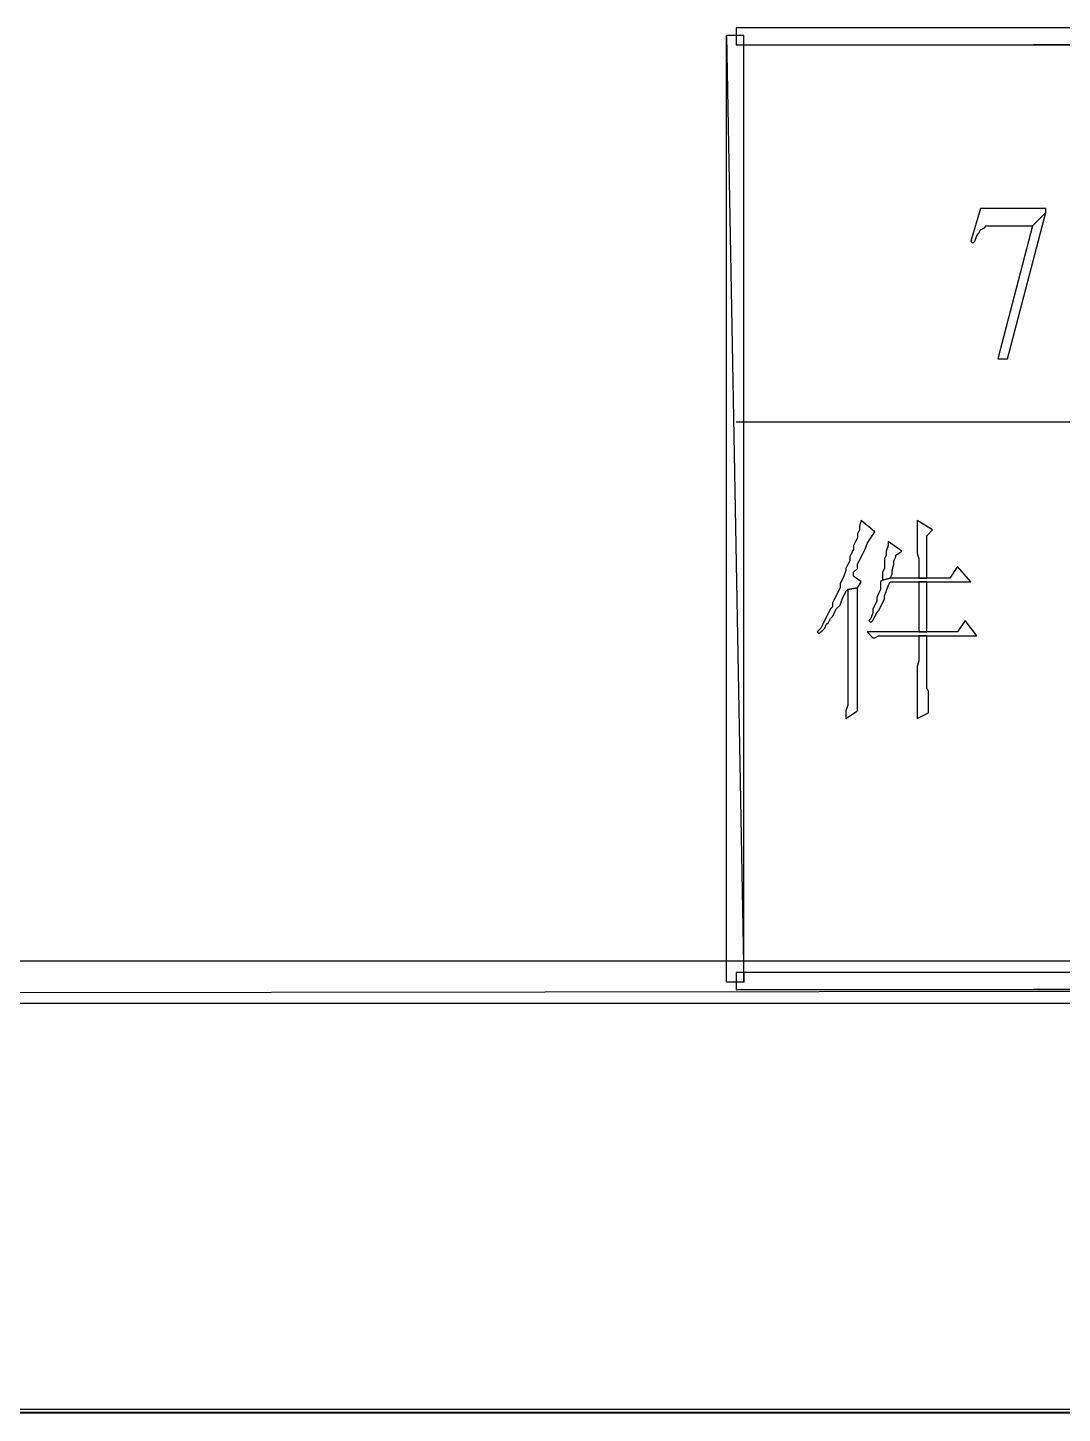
# Model space of a CAD drawing. Extents: x -15.4 to 0.8, y 0.3 to 11.8.
# Drawn here: x -11.075 to -10.627, y 0.567 to 1.167 of the extents above; entities that cross this region are included whole.
import ezdxf

# ---------------------------------------------------------------- set-up
doc = ezdxf.new("R2010")
doc.units = 0
doc.header["$MEASUREMENT"] = 0
doc.linetypes.add('AUSGEZOGEN', pattern=[0])
doc.layers.get('0').update_dxf_attribs({"linetype": 'AUSGEZOGEN'})

msp = doc.modelspace()

# ---------------------------------------------------------------- linework, layer by layer
for points in [[(-10.76795, 1.1669), (-10.76795, 1.1594), (-10.76795, 1.1594), (-7.41878, 1.1669), (-10.76795, 1.1669)], [(-10.76795, 1.1594), (-7.41878, 1.1669), (-7.41878, 1.1669), (-7.41878, 1.1594), (-10.76795, 1.1594)], [(-10.76461, 1.16356), (-10.77211, 1.16356), (-10.77211, 1.16356), (-10.76461, 0.75356), (-10.76461, 1.16356)], [(-10.77211, 1.16356), (-10.76461, 0.75356), (-10.76461, 0.75356), (-10.77211, 0.75356), (-10.77211, 1.16356)], [(-10.63378, 1.08856), (-10.66211, 1.08856), (-10.66211, 1.08856), (-10.66628, 1.0744), (-10.66628, 1.0744), (-10.66545, 1.07356), (-10.66545, 1.07356), (-10.66461, 1.0744), (-10.66461, 1.0744), (-10.66378, 1.0769), (-10.66378, 1.0769), (-10.66295, 1.07773), (-10.66295, 1.07773), (-10.66211, 1.0794), (-10.66211, 1.0794), (-10.66045, 1.08023), (-10.66045, 1.08023), (-10.65961, 1.08106), (-10.65961, 1.08106), (-10.63961, 1.08106), (-10.63961, 1.08106), (-10.63378, 1.0869), (-10.63378, 1.08856)], [(-10.63378, 1.0869), (-10.63961, 1.08106), (-10.63961, 1.08106), (-10.65461, 1.02356), (-10.65461, 1.02356), (-10.65045, 1.02356), (-10.63378, 1.0869)], [(-7.41878, 0.99606), (-10.76795, 0.99606)], [(-10.71378, 0.95356), (-10.71461, 0.95106), (-10.71461, 0.95106), (-10.71461, 0.9494), (-10.71461, 0.9494), (-10.71545, 0.94773), (-10.71545, 0.94773), (-10.71545, 0.94606), (-10.71545, 0.94606), (-10.71628, 0.9444), (-10.71628, 0.9444), (-10.71711, 0.94273), (-10.71711, 0.94273), (-10.71711, 0.94106), (-10.71711, 0.94106), (-10.71878, 0.93773), (-10.71878, 0.93773), (-10.71878, 0.93606), (-10.71878, 0.93606), (-10.71961, 0.9344), (-10.71961, 0.9344), (-10.72045, 0.93273), (-10.72045, 0.93273), (-10.72045, 0.9319), (-10.72045, 0.9319), (-10.72128, 0.9294), (-10.72128, 0.9294), (-10.72295, 0.92606), (-10.72295, 0.92606), (-10.72295, 0.9244), (-10.72295, 0.9244), (-10.72378, 0.92273), (-10.72378, 0.92273), (-10.72628, 0.91773), (-10.72628, 0.91773), (-10.72628, 0.91606), (-10.72628, 0.91606), (-10.72711, 0.91523), (-10.72711, 0.91523), (-10.72795, 0.91356), (-10.72795, 0.91356), (-10.72878, 0.9119), (-10.72878, 0.9119), (-10.73045, 0.90856), (-10.73045, 0.90856), (-10.73128, 0.9069), (-10.73128, 0.9069), (-10.73211, 0.90606), (-10.73211, 0.90606), (-10.73295, 0.90523), (-10.73295, 0.90523), (-10.73211, 0.9044), (-10.73211, 0.9044), (-10.73128, 0.90523), (-10.73128, 0.90523), (-10.73045, 0.90606), (-10.73045, 0.90606), (-10.72961, 0.9069), (-10.72961, 0.9069), (-10.72878, 0.90856), (-10.72878, 0.90856), (-10.72795, 0.9094), (-10.72795, 0.9094), (-10.72711, 0.91106), (-10.72711, 0.91106), (-10.72628, 0.9119), (-10.72628, 0.9119), (-10.72545, 0.91356), (-10.72545, 0.91356), (-10.72461, 0.91523), (-10.72461, 0.91523), (-10.72295, 0.9169), (-10.72295, 0.9169), (-10.72211, 0.9194), (-10.72211, 0.9194), (-10.72045, 0.92273), (-10.72045, 0.92273), (-10.71961, 0.92356), (-10.71961, 0.92356), (-10.71545, 0.9244), (-10.71545, 0.9244), (-10.71378, 0.9269), (-10.71378, 0.9269), (-10.71711, 0.9294), (-10.71711, 0.9294), (-10.71711, 0.93106), (-10.71711, 0.93106), (-10.71545, 0.93273), (-10.71545, 0.93273), (-10.71545, 0.9344), (-10.71545, 0.9344), (-10.71378, 0.93773), (-10.71378, 0.93773), (-10.71295, 0.9394), (-10.71295, 0.9394), (-10.71211, 0.94106), (-10.71211, 0.94106), (-10.71128, 0.94356), (-10.71128, 0.94356), (-10.70961, 0.94606), (-10.70961, 0.94606), (-10.70795, 0.94856), (-10.71378, 0.95356)], [(-10.68961, 0.95356), (-10.68961, 0.9394), (-10.68961, 0.9394), (-10.68878, 0.9369), (-10.68878, 0.9369), (-10.68878, 0.92856), (-10.68878, 0.92856), (-10.68545, 0.92856), (-10.68545, 0.92856), (-10.68545, 0.9469), (-10.68545, 0.9469), (-10.68295, 0.9494), (-10.68961, 0.95356)], [(-10.70211, 0.9444), (-10.70211, 0.94273), (-10.70211, 0.94273), (-10.70295, 0.94023), (-10.70295, 0.94023), (-10.70295, 0.93856), (-10.70295, 0.93856), (-10.70378, 0.9369), (-10.70378, 0.9369), (-10.70378, 0.93273), (-10.70378, 0.93273), (-10.70461, 0.93106), (-10.70461, 0.93106), (-10.70461, 0.92773), (-10.70461, 0.92773), (-10.70128, 0.92856), (-10.70128, 0.92856), (-10.70045, 0.93023), (-10.70045, 0.93023), (-10.70045, 0.9319), (-10.70045, 0.9319), (-10.69961, 0.9344), (-10.69961, 0.9344), (-10.69961, 0.93606), (-10.69961, 0.93606), (-10.69878, 0.93773), (-10.69878, 0.93773), (-10.69878, 0.93856), (-10.69878, 0.93856), (-10.69628, 0.94023), (-10.70211, 0.9444)], [(-10.67211, 0.93356), (-10.67545, 0.92856), (-10.67545, 0.92856), (-10.70128, 0.92856), (-10.70128, 0.92856), (-10.70461, 0.92773), (-10.70461, 0.92773), (-10.70545, 0.9269), (-10.70545, 0.9269), (-10.70545, 0.92356), (-10.70545, 0.92356), (-10.70628, 0.9219), (-10.70628, 0.9219), (-10.70711, 0.92023), (-10.70711, 0.92023), (-10.70711, 0.91856), (-10.70711, 0.91856), (-10.70878, 0.91523), (-10.70878, 0.91523), (-10.70878, 0.91356), (-10.70878, 0.91356), (-10.70961, 0.91106), (-10.70961, 0.91106), (-10.71045, 0.91023), (-10.71045, 0.91023), (-10.70961, 0.9094), (-10.70961, 0.9094), (-10.70878, 0.91023), (-10.70878, 0.91023), (-10.70795, 0.9119), (-10.70795, 0.9119), (-10.70711, 0.91356), (-10.70711, 0.91356), (-10.70628, 0.9144), (-10.70628, 0.9144), (-10.70378, 0.9194), (-10.70378, 0.9194), (-10.70378, 0.92106), (-10.70378, 0.92106), (-10.70295, 0.92273), (-10.70295, 0.92273), (-10.70211, 0.92523), (-10.70211, 0.92523), (-10.70128, 0.9269), (-10.70128, 0.9269), (-10.66628, 0.9269), (-10.67211, 0.93356)], [(-10.71545, 0.9244), (-10.71961, 0.92356), (-10.71961, 0.92356), (-10.71961, 0.87356), (-10.71961, 0.87356), (-10.72045, 0.87106), (-10.72045, 0.87106), (-10.72045, 0.86773), (-10.72045, 0.86773), (-10.71545, 0.87106), (-10.71545, 0.87106), (-10.71545, 0.88606), (-10.71545, 0.9244)], [(-10.68545, 0.90523), (-10.68545, 0.9269), (-10.68545, 0.9269), (-10.68878, 0.9269), (-10.68878, 0.9269), (-10.68878, 0.90523), (-10.68878, 0.90523), (-10.68545, 0.90523), (-10.68545, 0.90523)], [(-10.66878, 0.91023), (-10.67211, 0.90523), (-10.67211, 0.90523), (-10.71128, 0.90523), (-10.71128, 0.90523), (-10.70878, 0.90273), (-10.70878, 0.90273), (-10.70795, 0.90273), (-10.70795, 0.90273), (-10.70628, 0.90356), (-10.70628, 0.90356), (-10.66378, 0.90356), (-10.66878, 0.91023)], [(-10.68545, 0.90356), (-10.68878, 0.90356), (-10.68878, 0.90356), (-10.68878, 0.89273), (-10.68878, 0.89273), (-10.68961, 0.89023), (-10.68961, 0.89023), (-10.68961, 0.86773), (-10.68961, 0.86773), (-10.68461, 0.87023), (-10.68461, 0.87023), (-10.68461, 0.8794), (-10.68461, 0.8794), (-10.68545, 0.88106), (-10.68545, 0.88106), (-10.68545, 0.90356), (-10.68545, 0.90356)], [(-14.91878, 0.76273), (-14.91878, 0.7444), (-14.91878, 0.7444), (0.07205, 0.76273), (-14.91878, 0.76273)], [(-14.91878, 0.7444), (0.07205, 0.76273), (0.07205, 0.76273), (0.09039, 0.7444), (-14.91878, 0.7444)], [(-10.76795, 0.75773), (-10.76795, 0.75023), (-10.76795, 0.75023), (-7.41878, 0.75773), (-10.76795, 0.75773)], [(-10.76795, 0.75023), (-7.41878, 0.75773), (-7.41878, 0.75773), (-7.41878, 0.75023), (-10.76795, 0.75023)], [(-15.38378, 0.56856), (-15.38378, 0.5669), (-15.38378, 0.5669), (0.26622, 0.56856), (-15.38378, 0.56856)], [(-15.38378, 0.5669), (0.26622, 0.56856), (0.26622, 0.56856), (0.26872, 0.5669), (-15.38378, 0.5669)]]:
    msp.add_lwpolyline(points)

doc.saveas('drawing.dxf')
